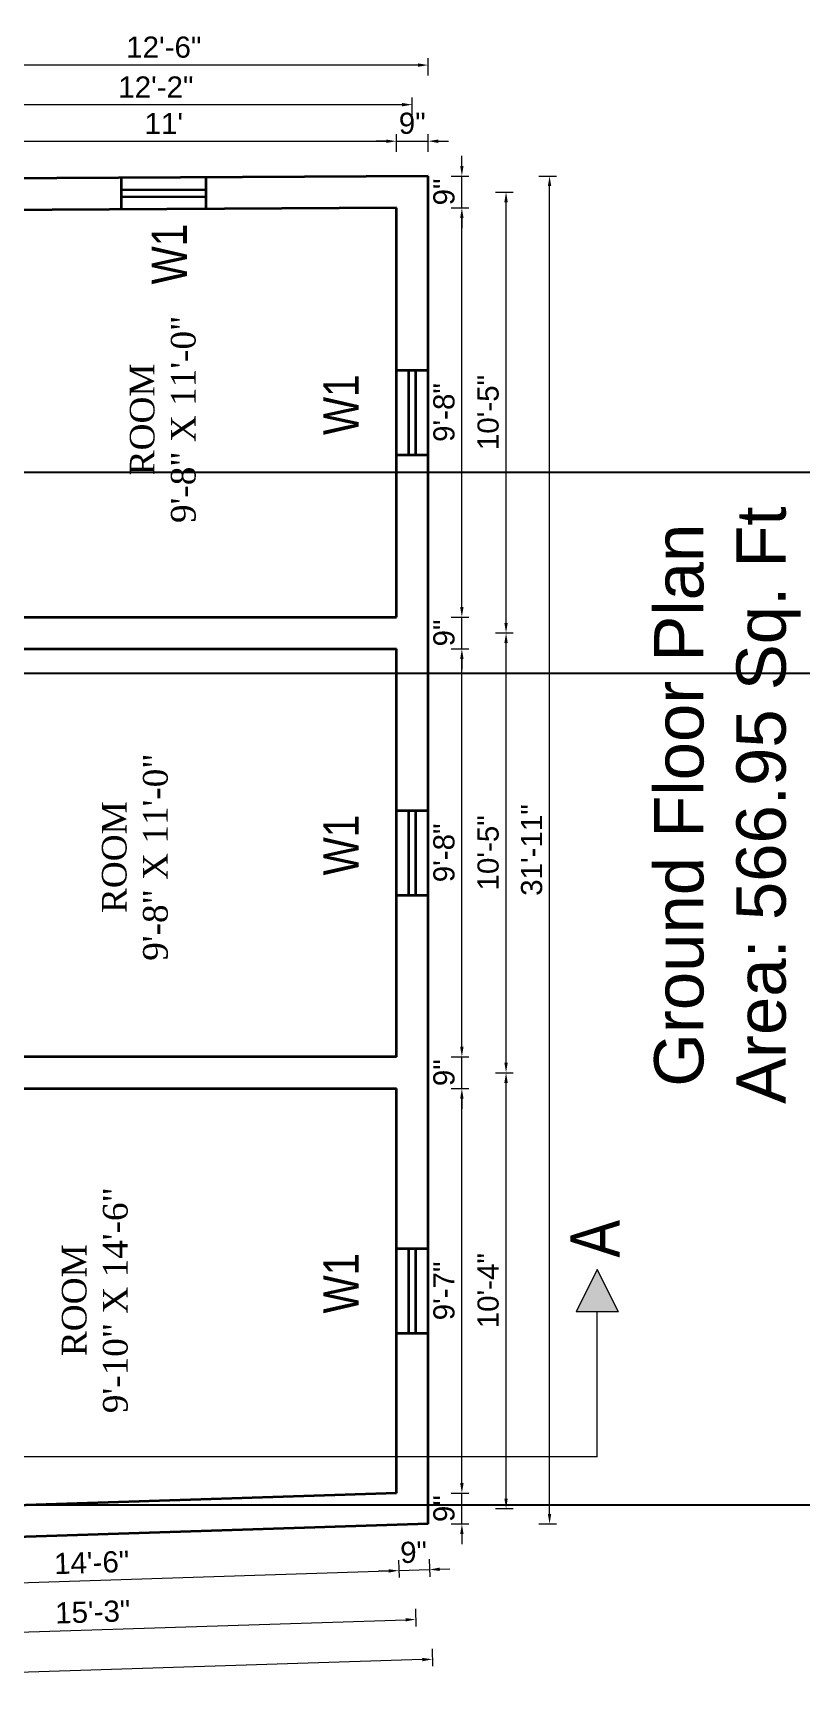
# Model space of a CAD drawing. Header units: inches. Extents: x 0 to 383786, y -43792 to 0.
# Drawn here: x 359920.5 to 360138.2, y -40967 to -40493.3 of the extents above; entities that cross this region are included whole.
import ezdxf

# ---------------------------------------------------------------- set-up
doc = ezdxf.new("R2010")
doc.units = ezdxf.units.IN
doc.header["$LTSCALE"] = 2
doc.header["$MEASUREMENT"] = 0
doc.header["$PDMODE"] = 34
doc.layers.get('0').update_dxf_attribs({"linetype": 'CONTINUOUS'})
doc.layers.get('DEFPOINTS').update_dxf_attribs({"color": 141, "linetype": 'CONTINUOUS'})
doc.layers.add('door', color=20, linetype='CONTINUOUS', lineweight=35)
doc.layers.add('steps', color=253, linetype='CONTINUOUS', lineweight=20)
doc.styles.add('Lettring Text', font='arial.ttf')
doc.styles.get("Standard").update_dxf_attribs({"font": 'ARIALN.TTF'})
doc.dimstyles.new('Copy of Standard', dxfattribs={"dimtxt": 6, "dimasz": 2.875, "dimexe": 2, "dimexo": 4, "dimgap": 2, "dimtad": 1, "dimdec": 0, "dimrnd": 1, "dimzin": 0, "dimdsep": 46, "dimlunit": 4, "dimtxsty": 'Lettring Text', "dimcen": 0.1, "dimclrd": 7, "dimclre": 7, "dimclrt": 7, "dimazin": 0, "dimtfac": 0.645, "dimtdec": 0, "dimtmove": 1, "dimatfit": 0, "dimfxl": 3, "dimfxlon": 1, "dimtfillclr": 256, "dimtolj": 1, "dimtzin": 0, "dimlwd": -1, "dimlwe": -1, "dimarcsym": 2})

# ---------------------------------------------------------------- blocks, each defined once
blk = doc.blocks.new('*D158')
at = {"layer": 'DEFPOINTS', "color": 0, "ltscale": 0.5, "transparency": 16777216}
for p in [(360023.52, -40907.57), (360042.11, -40907.57), (360032.52, -40916.28)]:
    blk.add_point(p, dxfattribs=at)
at = {"layer": 'steps', "color": 7, "ltscale": 0.5, "transparency": 16777216}
for p, q in [((360042.11, -40904.69), (360042.11, -40901.82)), ((360039.11, -40907.57), (360044.11, -40907.57)), ((360042.11, -40916.28), (360042.11, -40907.57)), ((360039.11, -40916.28), (360044.11, -40916.28)), ((360042.11, -40919.16), (360042.11, -40922.03))]:
    blk.add_line(p, q, dxfattribs=at)
for points in [[(360041.63, -40904.69), (360042.59, -40904.69), (360042.11, -40907.57)], [(360041.63, -40919.16), (360042.59, -40919.16), (360042.11, -40916.28)]]:
    blk.add_solid(points, dxfattribs=at)
at = {"layer": 'steps', "color": 7, "ltscale": 0.5, "transparency": 16777216, "insert": (360037.05, -40911.93), "char_height": 6, "attachment_point": 5, "rotation": 90, "style": 'Lettring Text'}
blk.add_mtext('\\A1;9"', dxfattribs=at)
blk = doc.blocks.new('*D159')
at = {"layer": 'DEFPOINTS', "color": 0, "ltscale": 0.5, "transparency": 16777216}
for p in [(360032.52, -40792.71), (360042.11, -40792.71), (360023.52, -40907.57)]:
    blk.add_point(p, dxfattribs=at)
at = {"layer": 'steps', "color": 7, "ltscale": 0.5, "transparency": 16777216}
for p, q in [((360039.11, -40792.71), (360044.11, -40792.71)), ((360042.11, -40904.69), (360042.11, -40795.59)), ((360039.11, -40907.57), (360044.11, -40907.57))]:
    blk.add_line(p, q, dxfattribs=at)
for points in [[(360041.63, -40795.59), (360042.59, -40795.59), (360042.11, -40792.71)], [(360041.63, -40904.69), (360042.59, -40904.69), (360042.11, -40907.57)]]:
    blk.add_solid(points, dxfattribs=at)
at = {"layer": 'steps', "color": 7, "ltscale": 0.5, "transparency": 16777216, "insert": (360037.05, -40850.14), "char_height": 6, "attachment_point": 5, "rotation": 90, "style": 'Lettring Text'}
blk.add_mtext('\\A1;9\'-7"', dxfattribs=at)
blk = doc.blocks.new('*D160')
at = {"layer": 'DEFPOINTS', "color": 0, "ltscale": 0.5, "transparency": 16777216}
for p in [(360032.52, -40783.71), (360042.11, -40783.71), (360032.52, -40792.71)]:
    blk.add_point(p, dxfattribs=at)
at = {"layer": 'steps', "color": 7, "ltscale": 0.5, "transparency": 16777216}
for p, q in [((360042.11, -40780.84), (360042.11, -40777.96)), ((360039.11, -40783.71), (360044.11, -40783.71)), ((360042.11, -40792.71), (360042.11, -40783.71)), ((360039.11, -40792.71), (360044.11, -40792.71)), ((360042.11, -40795.59), (360042.11, -40798.46))]:
    blk.add_line(p, q, dxfattribs=at)
for points in [[(360041.63, -40780.84), (360042.59, -40780.84), (360042.11, -40783.71)], [(360041.63, -40795.59), (360042.59, -40795.59), (360042.11, -40792.71)]]:
    blk.add_solid(points, dxfattribs=at)
at = {"layer": 'steps', "color": 7, "ltscale": 0.5, "transparency": 16777216, "insert": (360037.05, -40788.21), "char_height": 6, "attachment_point": 5, "rotation": 90, "style": 'Lettring Text'}
blk.add_mtext('\\A1;9"', dxfattribs=at)
blk = doc.blocks.new('*D161')
at = {"layer": 'DEFPOINTS', "color": 0, "ltscale": 0.5, "transparency": 16777216}
for p in [(360023.52, -40667.92), (360042.11, -40667.92), (360032.52, -40783.71)]:
    blk.add_point(p, dxfattribs=at)
at = {"layer": 'steps', "color": 7, "ltscale": 0.5, "transparency": 16777216}
for p, q in [((360039.11, -40667.92), (360044.11, -40667.92)), ((360042.11, -40780.84), (360042.11, -40670.8)), ((360039.11, -40783.71), (360044.11, -40783.71))]:
    blk.add_line(p, q, dxfattribs=at)
for points in [[(360041.63, -40670.8), (360042.59, -40670.8), (360042.11, -40667.92)], [(360041.63, -40780.84), (360042.59, -40780.84), (360042.11, -40783.71)]]:
    blk.add_solid(points, dxfattribs=at)
at = {"layer": 'steps', "color": 7, "ltscale": 0.5, "transparency": 16777216, "insert": (360037.05, -40725.82), "char_height": 6, "attachment_point": 5, "rotation": 90, "style": 'Lettring Text'}
blk.add_mtext('\\A1;9\'-8"', dxfattribs=at)
blk = doc.blocks.new('*D162')
at = {"layer": 'DEFPOINTS', "color": 0, "ltscale": 0.5, "transparency": 16777216}
for p in [(360032.52, -40658.92), (360042.11, -40658.92), (360023.52, -40667.92)]:
    blk.add_point(p, dxfattribs=at)
at = {"layer": 'steps', "color": 7, "ltscale": 0.5, "transparency": 16777216}
for p, q in [((360042.11, -40656.05), (360042.11, -40653.17)), ((360039.11, -40658.92), (360044.11, -40658.92)), ((360042.11, -40667.92), (360042.11, -40658.92)), ((360039.11, -40667.92), (360044.11, -40667.92)), ((360042.11, -40670.8), (360042.11, -40673.67))]:
    blk.add_line(p, q, dxfattribs=at)
for points in [[(360041.63, -40656.05), (360042.59, -40656.05), (360042.11, -40658.92)], [(360041.63, -40670.8), (360042.59, -40670.8), (360042.11, -40667.92)]]:
    blk.add_solid(points, dxfattribs=at)
at = {"layer": 'steps', "color": 7, "ltscale": 0.5, "transparency": 16777216, "insert": (360037.05, -40663.42), "char_height": 6, "attachment_point": 5, "rotation": 90, "style": 'Lettring Text'}
blk.add_mtext('\\A1;9"', dxfattribs=at)
blk = doc.blocks.new('*D163')
at = {"layer": 'DEFPOINTS', "color": 0, "ltscale": 0.5, "transparency": 16777216}
for p in [(360023.52, -40542.78), (360042.11, -40542.78), (360032.52, -40658.92)]:
    blk.add_point(p, dxfattribs=at)
at = {"layer": 'steps', "color": 7, "ltscale": 0.5, "transparency": 16777216}
for p, q in [((360039.11, -40542.78), (360044.11, -40542.78)), ((360042.11, -40656.05), (360042.11, -40545.66)), ((360039.11, -40658.92), (360044.11, -40658.92))]:
    blk.add_line(p, q, dxfattribs=at)
for points in [[(360041.63, -40545.66), (360042.59, -40545.66), (360042.11, -40542.78)], [(360041.63, -40656.05), (360042.59, -40656.05), (360042.11, -40658.92)]]:
    blk.add_solid(points, dxfattribs=at)
at = {"layer": 'steps', "color": 7, "ltscale": 0.5, "transparency": 16777216, "insert": (360037.05, -40600.85), "char_height": 6, "attachment_point": 5, "rotation": 90, "style": 'Lettring Text'}
blk.add_mtext('\\A1;9\'-8"', dxfattribs=at)
blk = doc.blocks.new('*D164')
at = {"layer": 'DEFPOINTS', "color": 0, "ltscale": 0.5, "transparency": 16777216}
for p in [(360032.52, -40533.73), (360042.11, -40533.73), (360023.52, -40542.78)]:
    blk.add_point(p, dxfattribs=at)
at = {"layer": 'steps', "color": 7, "ltscale": 0.5, "transparency": 16777216}
for p, q in [((360042.11, -40530.85), (360042.11, -40527.98)), ((360039.11, -40533.73), (360044.11, -40533.73)), ((360042.11, -40542.78), (360042.11, -40533.73)), ((360039.11, -40542.78), (360044.11, -40542.78)), ((360042.11, -40545.66), (360042.11, -40548.53))]:
    blk.add_line(p, q, dxfattribs=at)
for points in [[(360041.63, -40530.85), (360042.59, -40530.85), (360042.11, -40533.73)], [(360041.63, -40545.66), (360042.59, -40545.66), (360042.11, -40542.78)]]:
    blk.add_solid(points, dxfattribs=at)
at = {"layer": 'steps', "color": 7, "ltscale": 0.5, "transparency": 16777216, "insert": (360037.05, -40538.26), "char_height": 6, "attachment_point": 5, "rotation": 90, "style": 'Lettring Text'}
blk.add_mtext('\\A1;9"', dxfattribs=at)
blk = doc.blocks.new('*D165')
at = {"layer": 'DEFPOINTS', "color": 0, "ltscale": 0.5, "transparency": 16777216}
for p in [(360028.02, -40788.21), (360054.65, -40788.21), (360028.02, -40911.93)]:
    blk.add_point(p, dxfattribs=at)
at = {"layer": 'steps', "color": 7, "ltscale": 0.5, "transparency": 16777216}
for p, q in [((360051.65, -40788.21), (360056.65, -40788.21)), ((360054.65, -40909.05), (360054.65, -40791.09)), ((360051.65, -40911.93), (360056.65, -40911.93))]:
    blk.add_line(p, q, dxfattribs=at)
for points in [[(360054.17, -40791.09), (360055.13, -40791.09), (360054.65, -40788.21)], [(360054.17, -40909.05), (360055.13, -40909.05), (360054.65, -40911.93)]]:
    blk.add_solid(points, dxfattribs=at)
at = {"layer": 'steps', "color": 7, "ltscale": 0.5, "transparency": 16777216, "insert": (360049.58, -40850.07), "char_height": 6, "attachment_point": 5, "rotation": 90, "style": 'Lettring Text'}
blk.add_mtext('\\A1;10\'-4"', dxfattribs=at)
blk = doc.blocks.new('*D166')
at = {"layer": 'DEFPOINTS', "color": 0, "ltscale": 0.5, "transparency": 16777216}
for p in [(360028.02, -40663.42), (360054.65, -40663.42), (360028.02, -40788.21)]:
    blk.add_point(p, dxfattribs=at)
at = {"layer": 'steps', "color": 7, "ltscale": 0.5, "transparency": 16777216}
for p, q in [((360051.65, -40663.42), (360056.65, -40663.42)), ((360054.65, -40785.34), (360054.65, -40666.3)), ((360051.65, -40788.21), (360056.65, -40788.21))]:
    blk.add_line(p, q, dxfattribs=at)
for points in [[(360054.17, -40666.3), (360055.13, -40666.3), (360054.65, -40663.42)], [(360054.17, -40785.34), (360055.13, -40785.34), (360054.65, -40788.21)]]:
    blk.add_solid(points, dxfattribs=at)
at = {"layer": 'steps', "color": 7, "ltscale": 0.5, "transparency": 16777216, "insert": (360049.58, -40725.82), "char_height": 6, "attachment_point": 5, "rotation": 90, "style": 'Lettring Text'}
blk.add_mtext('\\A1;10\'-5"', dxfattribs=at)
blk = doc.blocks.new('*D167')
at = {"layer": 'DEFPOINTS', "color": 0, "ltscale": 0.5, "transparency": 16777216}
for p in [(360028.02, -40538.28), (360054.65, -40538.28), (360028.02, -40663.42)]:
    blk.add_point(p, dxfattribs=at)
at = {"layer": 'steps', "color": 7, "ltscale": 0.5, "transparency": 16777216}
for p, q in [((360051.65, -40538.28), (360056.65, -40538.28)), ((360054.65, -40660.55), (360054.65, -40541.16)), ((360051.65, -40663.42), (360056.65, -40663.42))]:
    blk.add_line(p, q, dxfattribs=at)
for points in [[(360054.17, -40541.16), (360055.13, -40541.16), (360054.65, -40538.28)], [(360054.17, -40660.55), (360055.13, -40660.55), (360054.65, -40663.42)]]:
    blk.add_solid(points, dxfattribs=at)
at = {"layer": 'steps', "color": 7, "ltscale": 0.5, "transparency": 16777216, "insert": (360049.58, -40600.85), "char_height": 6, "attachment_point": 5, "rotation": 90, "style": 'Lettring Text'}
blk.add_mtext('\\A1;10\'-5"', dxfattribs=at)
blk = doc.blocks.new('*D168')
at = {"layer": 'DEFPOINTS', "color": 0, "ltscale": 0.5, "transparency": 16777216}
for p in [(360032.52, -40533.73), (360066.99, -40533.73), (360032.52, -40916.28)]:
    blk.add_point(p, dxfattribs=at)
at = {"layer": 'steps', "color": 7, "ltscale": 0.5, "transparency": 16777216}
for p, q in [((360063.99, -40533.73), (360068.99, -40533.73)), ((360066.99, -40913.41), (360066.99, -40536.6)), ((360063.99, -40916.28), (360068.99, -40916.28))]:
    blk.add_line(p, q, dxfattribs=at)
for points in [[(360066.51, -40536.6), (360067.47, -40536.6), (360066.99, -40533.73)], [(360066.51, -40913.41), (360067.47, -40913.41), (360066.99, -40916.28)]]:
    blk.add_solid(points, dxfattribs=at)
at = {"layer": 'steps', "color": 7, "ltscale": 0.5, "transparency": 16777216, "insert": (360061.93, -40725.01), "char_height": 6, "attachment_point": 5, "rotation": 90, "style": 'Lettring Text'}
blk.add_mtext('\\A1;31\'-11"', dxfattribs=at)
blk = doc.blocks.new('*D172')
at = {"layer": 'DEFPOINTS', "color": 0, "ltscale": 0.5, "transparency": 16777216}
for p in [(360023.52, -40907.57), (359849.52, -40913.15), (360024.22, -40929.51)]:
    blk.add_point(p, dxfattribs=at)
at = {"layer": 'steps', "color": 7, "ltscale": 0.5, "transparency": 16777216}
for p, q in [((359853.1, -40935), (360021.35, -40929.6)), ((360024.13, -40926.51), (360024.29, -40931.51)), ((359850.13, -40932.09), (359850.29, -40937.09))]:
    blk.add_line(p, q, dxfattribs=at)
for points in [[(360021.34, -40929.12), (360021.37, -40930.08), (360024.22, -40929.51)], [(359853.08, -40934.52), (359853.11, -40935.48), (359850.22, -40935.09)]]:
    blk.add_solid(points, dxfattribs=at)
at = {"layer": 'steps', "color": 7, "ltscale": 0.5, "transparency": 16777216, "insert": (359937.06, -40927.24), "char_height": 6, "attachment_point": 5, "rotation": 1.8384, "style": 'Lettring Text'}
blk.add_mtext('\\A1;14\'-6"', dxfattribs=at)
blk = doc.blocks.new('*D173')
at = {"layer": 'DEFPOINTS', "color": 0, "ltscale": 0.5, "transparency": 16777216}
for p in [(360023.52, -40907.57), (360032.52, -40916.28), (360032.94, -40929.23)]:
    blk.add_point(p, dxfattribs=at)
at = {"layer": 'steps', "color": 7, "ltscale": 0.5, "transparency": 16777216}
for p, q in [((360021.35, -40929.6), (360018.48, -40929.69)), ((360024.13, -40926.51), (360024.29, -40931.51)), ((360024.22, -40929.51), (360032.94, -40929.23)), ((360032.84, -40926.23), (360033, -40931.23)), ((360035.81, -40929.13), (360038.68, -40929.04))]:
    blk.add_line(p, q, dxfattribs=at)
for points in [[(360021.34, -40929.12), (360021.37, -40930.08), (360024.22, -40929.51)], [(360035.79, -40928.66), (360035.82, -40929.61), (360032.94, -40929.23)]]:
    blk.add_solid(points, dxfattribs=at)
at = {"layer": 'steps', "color": 7, "ltscale": 0.5, "transparency": 16777216, "insert": (360028.42, -40924.31), "char_height": 6, "attachment_point": 5, "rotation": 1.8384, "style": 'Lettring Text'}
blk.add_mtext('\\A1;9"', dxfattribs=at)
blk = doc.blocks.new('*D175')
at = {"layer": 'DEFPOINTS', "color": 0, "ltscale": 0.5, "transparency": 16777216}
for p in [(360028.02, -40911.93), (359845.02, -40917.8), (360029.03, -40943.37)]:
    blk.add_point(p, dxfattribs=at)
at = {"layer": 'steps', "color": 7, "ltscale": 0.5, "transparency": 16777216}
for p, q in [((359848.9, -40949.15), (360026.16, -40943.47)), ((360028.93, -40940.37), (360029.09, -40945.37)), ((359845.93, -40946.25), (359846.09, -40951.25))]:
    blk.add_line(p, q, dxfattribs=at)
for points in [[(360026.14, -40942.99), (360026.17, -40943.94), (360029.03, -40943.37)], [(359848.89, -40948.68), (359848.92, -40949.63), (359846.03, -40949.25)]]:
    blk.add_solid(points, dxfattribs=at)
at = {"layer": 'steps', "color": 7, "ltscale": 0.5, "transparency": 16777216, "insert": (359937.37, -40941.25), "char_height": 6, "attachment_point": 5, "rotation": 1.8384, "style": 'Lettring Text'}
blk.add_mtext('\\A1;15\'-3"', dxfattribs=at)
blk = doc.blocks.new('*D176')
at = {"layer": 'DEFPOINTS', "color": 0, "ltscale": 0.5, "transparency": 16777216}
for p in [(360032.52, -40916.28), (359711.52, -40926.59), (359712.75, -40964.97)]:
    blk.add_point(p, dxfattribs=at)
at = {"layer": 'steps', "color": 7, "ltscale": 0.5, "transparency": 16777216}
for p, q in [((360033.66, -40951.67), (360033.82, -40956.67)), ((360030.88, -40954.76), (359715.63, -40964.88)), ((359712.66, -40961.98), (359712.82, -40966.97))]:
    blk.add_line(p, q, dxfattribs=at)
for points in [[(360030.86, -40954.28), (360030.89, -40955.24), (360033.75, -40954.67)], [(359715.61, -40964.4), (359715.64, -40965.36), (359712.75, -40964.97)]]:
    blk.add_solid(points, dxfattribs=at)
at = {"layer": 'steps', "color": 7, "ltscale": 0.5, "transparency": 16777216, "insert": (359873.09, -40954.76), "char_height": 6, "attachment_point": 5, "rotation": 1.8384, "style": 'Lettring Text'}
blk.add_mtext('\\A1;26\'-9"', dxfattribs=at)
blk = doc.blocks.new('*D177')
at = {"layer": 'DEFPOINTS', "color": 0, "ltscale": 0.5, "transparency": 16777216}
for p in [(360028.02, -40513.48), (359882.52, -40534.62), (360028.02, -40538.28)]:
    blk.add_point(p, dxfattribs=at)
at = {"layer": 'steps', "color": 7, "ltscale": 0.5, "transparency": 16777216}
for p, q in [((359882.52, -40516.48), (359882.52, -40511.48)), ((360028.02, -40516.48), (360028.02, -40511.48)), ((359885.39, -40513.48), (360025.14, -40513.48))]:
    blk.add_line(p, q, dxfattribs=at)
for points in [[(359885.39, -40513), (359885.39, -40513.96), (359882.52, -40513.48)], [(360025.14, -40513), (360025.14, -40513.96), (360028.02, -40513.48)]]:
    blk.add_solid(points, dxfattribs=at)
at = {"layer": 'steps', "color": 7, "ltscale": 0.5, "transparency": 16777216, "insert": (359955.27, -40508.47), "char_height": 6, "attachment_point": 5, "style": 'Lettring Text'}
blk.add_mtext('\\A1;12\'-2"', dxfattribs=at)
blk = doc.blocks.new('*D178')
at = {"layer": 'DEFPOINTS', "color": 0, "ltscale": 0.5, "transparency": 16777216}
for p in [(360023.52, -40523.85), (359891.52, -40543.63), (360023.52, -40542.78)]:
    blk.add_point(p, dxfattribs=at)
at = {"layer": 'steps', "color": 7, "ltscale": 0.5, "transparency": 16777216}
for p, q in [((359891.52, -40526.85), (359891.52, -40521.85)), ((360023.52, -40526.85), (360023.52, -40521.85)), ((359894.39, -40523.85), (360020.64, -40523.85))]:
    blk.add_line(p, q, dxfattribs=at)
for points in [[(359894.39, -40523.37), (359894.39, -40524.33), (359891.52, -40523.85)], [(360020.64, -40523.37), (360020.64, -40524.33), (360023.52, -40523.85)]]:
    blk.add_solid(points, dxfattribs=at)
at = {"layer": 'steps', "color": 7, "ltscale": 0.5, "transparency": 16777216, "insert": (359957.52, -40518.84), "char_height": 6, "attachment_point": 5, "style": 'Lettring Text'}
blk.add_mtext("\\A1;11'", dxfattribs=at)
blk = doc.blocks.new('*D180')
at = {"layer": 'DEFPOINTS', "color": 0, "ltscale": 0.5, "transparency": 16777216}
for p in [(360032.52, -40523.85), (360032.52, -40533.73), (360023.52, -40542.78)]:
    blk.add_point(p, dxfattribs=at)
at = {"layer": 'steps', "color": 7, "ltscale": 0.5, "transparency": 16777216}
for p, q in [((360023.52, -40526.85), (360023.52, -40521.85)), ((360032.52, -40526.85), (360032.52, -40521.85)), ((360020.64, -40523.85), (360017.77, -40523.85)), ((360023.52, -40523.85), (360032.52, -40523.85)), ((360035.39, -40523.85), (360038.27, -40523.85))]:
    blk.add_line(p, q, dxfattribs=at)
for points in [[(360020.64, -40523.37), (360020.64, -40524.33), (360023.52, -40523.85)], [(360035.39, -40523.37), (360035.39, -40524.33), (360032.52, -40523.85)]]:
    blk.add_solid(points, dxfattribs=at)
at = {"layer": 'steps', "color": 7, "ltscale": 0.5, "transparency": 16777216, "insert": (360028.02, -40518.79), "char_height": 6, "attachment_point": 5, "style": 'Lettring Text'}
blk.add_mtext('\\A1;9"', dxfattribs=at)
blk = doc.blocks.new('*D181')
at = {"layer": 'DEFPOINTS', "color": 0, "ltscale": 0.5, "transparency": 16777216}
for p in [(359882.52, -40502.25), (359882.52, -40534.62), (360032.52, -40533.73)]:
    blk.add_point(p, dxfattribs=at)
at = {"layer": 'steps', "color": 7, "ltscale": 0.5, "transparency": 16777216}
for p, q in [((359882.52, -40505.25), (359882.52, -40500.25)), ((360029.64, -40502.25), (359885.39, -40502.25)), ((360032.52, -40505.25), (360032.52, -40500.25))]:
    blk.add_line(p, q, dxfattribs=at)
for points in [[(359885.39, -40501.77), (359885.39, -40502.73), (359882.52, -40502.25)], [(360029.64, -40501.77), (360029.64, -40502.73), (360032.52, -40502.25)]]:
    blk.add_solid(points, dxfattribs=at)
at = {"layer": 'steps', "color": 7, "ltscale": 0.5, "transparency": 16777216, "insert": (359957.52, -40497.19), "char_height": 6, "attachment_point": 5, "style": 'Lettring Text'}
blk.add_mtext('\\A1;12\'-6"', dxfattribs=at)

msp = doc.modelspace()

# ---------------------------------------------------------------- hatches: boundary and pattern name
at = {"linetype": 'ByBlock', "lineweight": 5}
msp.add_hatch(color=7, dxfattribs=at).paths.add_polyline_path([(360080.52, -40844.09), (360086.52, -40856.09), (360074.52, -40856.09)])

# ---------------------------------------------------------------- linework, layer by layer
at = {"color": 7, "linetype": 'ByBlock', "lineweight": 5}
for p, q in [((360080.52, -40844.09), (360074.52, -40856.09)), ((360086.52, -40856.09), (360080.52, -40844.09)), ((360086.52, -40856.09), (360074.52, -40856.09)), ((360080.52, -40897.26), (360080.52, -40856.09)), ((360080.52, -40897.26), (359663.61, -40897.26))]:
    msp.add_line(p, q, dxfattribs=at)
at = {"ltscale": 0.5}
for p in [(362386.57, -40617.82), (362386.57, -40674.82), (362248.91, -40910.82)]:
    msp.add_xline(p, (1, 0), dxfattribs=at)
at = {"layer": 'door', "ltscale": 0.5}
for p, q in [((360032.52, -40533.73), (359882.52, -40534.62)), ((359945.52, -40543.17), (359945.52, -40534.25)), ((359969.52, -40543.17), (359969.52, -40534.1)), ((360023.52, -40533.78), (360023.52, -40533.73)), ((360032.52, -40916.28), (360032.52, -40533.73)), ((359969.52, -40537.64), (359945.52, -40537.71)), ((359969.52, -40539.64), (359945.52, -40539.71)), ((360023.52, -40542.78), (359891.52, -40543.57)), ((360023.52, -40658.92), (360023.52, -40542.78)), ((360032.57, -40542.73), (360032.52, -40542.73)), ((360023.52, -40588.85), (360032.52, -40588.85)), ((360027.02, -40612.85), (360027.02, -40588.85)), ((360029.02, -40612.85), (360029.02, -40588.85)), ((360023.52, -40612.85), (360032.52, -40612.85)), ((359891.52, -40658.92), (360023.52, -40658.92)), ((359891.52, -40667.92), (360023.52, -40667.92)), ((360023.52, -40783.71), (360023.52, -40667.92)), ((360023.52, -40713.82), (360032.52, -40713.82)), ((360027.02, -40737.82), (360027.02, -40713.82)), ((360029.02, -40737.82), (360029.02, -40713.82)), ((360023.52, -40737.82), (360032.52, -40737.82)), ((360023.52, -40783.71), (359891.52, -40783.71)), ((359882.52, -40792.71), (360023.52, -40792.71)), ((360023.52, -40907.57), (360023.52, -40792.71)), ((360023.52, -40838.14), (360032.52, -40838.14)), ((360027.02, -40862.14), (360027.02, -40838.14)), ((360029.02, -40862.14), (360029.02, -40838.14)), ((360023.52, -40862.14), (360032.52, -40862.14)), ((360023.52, -40907.57), (359849.52, -40913.15)), ((360032.52, -40916.28), (359711.52, -40926.59))]:
    msp.add_line(p, q, dxfattribs=at)

# ---------------------------------------------------------------- texts
at = {"color": 7, "linetype": 'ByBlock', "lineweight": 5, "rotation": 90}
for s, insert, char_height, width, attachment_point in [('W1', (359954.1, -40564.48), 10, 44.1664, 1), ('W1', (360002.83, -40607.23), 10, 44.1664, 1), ('{\\fArial CE|b0|i0|c238|p34;Ground Floor Plan\\PArea: \\fArial CE|b0|i0|c0|p34;566.95\\fArial CE|b0|i0|c238|p34; Sq. Ft}', (360117.45, -40712.29), 14, 235.547, 5), ('W1', (360002.83, -40732.2), 10, 44.1664, 1), ('A', (360072.9, -40829.99), 14, 26.5803, 3), ('W1', (360002.83, -40856.52), 10, 44.1664, 1)]:
    msp.add_mtext(s, dxfattribs=dict(at, insert=insert, char_height=char_height, width=width, attachment_point=attachment_point))
at = {"layer": 'steps', "color": 7, "ltscale": 0.3, "char_height": 7, "width": 70.3269, "attachment_point": 2, "rotation": 90}
for s, insert in [('{\\fTimes New Roman|b0|i0|c0|p18;ROOM \\P9\'-8" X 11\'-0"}', (359947.88, -40602.79)), ('{\\fTimes New Roman|b0|i0|c0|p18;ROOM \\P9\'-8" X 11\'-0"}', (359939.96, -40727.03)), ('{\\fTimes New Roman|b0|i0|c0|p18;ROOM \\P9\'-10" X 14\'-6"}', (359928.59, -40852.77))]:
    msp.add_mtext(s, dxfattribs=dict(at, insert=insert))

# ---------------------------------------------------------------- dimensions: what is measured, and where the dimension line sits
at = {"layer": 'steps', "ltscale": 0.5}
for base, p1, p2, angle, picture, middle in [((359882.52, -40502.25), (360032.52, -40533.73), (359882.52, -40534.62), 180, '*D181', (359957.52, -40497.19)), ((360028.01994572, -40513.47902322), (359882.51994572, -40534.6186252), (360028.01994572, -40538.2837837), 180, '*D177', (359955.26994572, -40508.46674491)), ((360023.52, -40523.85), (359891.52, -40543.63), (360023.52, -40542.78), 180, '*D178', (359957.52, -40518.84)), ((360066.99, -40533.73), (360032.52, -40916.28), (360032.52, -40533.73), 90, '*D168', (360061.93, -40725.01)), ((360054.65, -40538.28), (360028.02, -40663.42), (360028.02, -40538.28), 90, '*D167', (360049.58, -40600.85)), ((360042.11, -40542.78), (360032.52, -40658.92), (360023.52, -40542.78), 90, '*D163', (360037.05, -40600.85)), ((360054.65, -40663.42), (360028.02, -40788.21), (360028.02, -40663.42), 90, '*D166', (360049.58, -40725.82)), ((360042.11, -40667.92), (360032.52, -40783.71), (360023.52, -40667.92), 90, '*D161', (360037.05, -40725.82)), ((360054.65, -40788.21), (360028.02, -40911.93), (360028.02, -40788.21), 90, '*D165', (360049.58, -40850.07)), ((360042.11, -40792.71), (360023.52, -40907.57), (360032.52, -40792.71), 90, '*D159', (360037.05, -40850.14)), ((360024.22, -40929.51), (359849.52, -40913.15), (360023.52, -40907.57), 181.8384, '*D172', (359937.06, -40927.24)), ((360029.03, -40943.37), (359845.02, -40917.8), (360028.02, -40911.93), 181.8384, '*D175', (359937.37, -40941.25))]:
    dim = msp.add_linear_dim(base=base, p1=p1, p2=p2, angle=angle, dimstyle='Copy of Standard', dxfattribs=at)
    dim.commit()
    dim.dimension.update_dxf_attribs({"geometry": picture, "text_midpoint": middle})
for base, p1, p2, angle, picture, middle in [((360032.52, -40523.85), (360023.52, -40542.78), (360032.52, -40533.73), 180, '*D180', (360028.02, -40523.85)), ((360042.11, -40533.73), (360023.52, -40542.78), (360032.52, -40533.73), 90, '*D164', (360042.11, -40538.26)), ((360042.11, -40658.92), (360023.52, -40667.92), (360032.52, -40658.92), 90, '*D162', (360042.11, -40663.42)), ((360042.11, -40783.71), (360032.52, -40792.71), (360032.52, -40783.71), 90, '*D160', (360042.11, -40788.21)), ((360042.11, -40907.57), (360032.52, -40916.28), (360023.52, -40907.57), 90, '*D158', (360042.11, -40911.93)), ((360032.94, -40929.23), (360023.52, -40907.57), (360032.52, -40916.28), 181.8384, '*D173', (360028.58, -40929.37))]:
    dim = msp.add_linear_dim(base=base, p1=p1, p2=p2, angle=angle, dimstyle='Copy of Standard', dxfattribs=at)
    dim.commit()
    dim.dimension.update_dxf_attribs({"geometry": picture, "text_midpoint": middle, "dimtype": 160})
dim = msp.add_aligned_dim(p1=(360032.52, -40916.28), p2=(359711.52, -40926.59), distance=38.41, dimstyle='Copy of Standard', dxfattribs=at)
dim.commit()
dim.dimension.update_dxf_attribs({"geometry": '*D176', "text_midpoint": (359873.09, -40954.76)})

doc.saveas('drawing.dxf')
